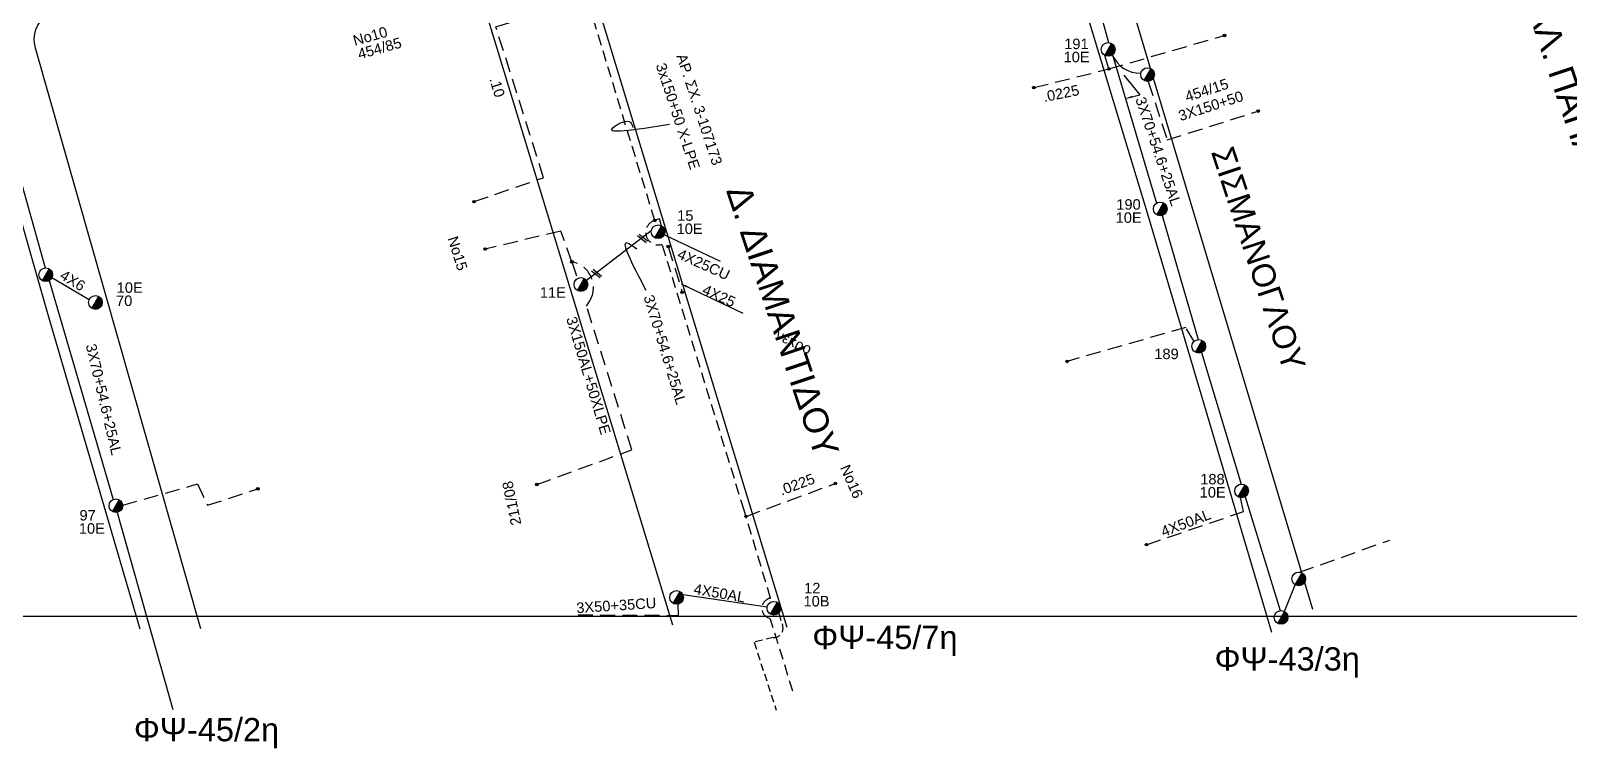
# Model space of a CAD drawing. Header units: millimetres. Extents: x 875 to 3140, y 727 to 1775.
# Drawn here: x 2271.1 to 2535.6, y 727.4 to 850.8 of the extents above; entities that cross this region are included whole.
import ezdxf
from ezdxf.enums import TextEntityAlignment as Align

# ---------------------------------------------------------------- set-up
doc = ezdxf.new("R2010")
doc.units = ezdxf.units.MM
doc.linetypes.add('DASHED', pattern=[19.05, 12.7, -6.35])
for name, color, linetype in [('Άγνωστα', 7, 'Continuous'), ('Γέφυρες Εναερίου Δικτύου', 7, 'Continuous'), ('Γυμνά εναέρια ΧΤ (3Φ)   3x50+35CU', 7, 'Continuous'), ('Γυμνά εναέρια ΧΤ (3Φ)   4x50AL', 7, 'Continuous'), ('Επιγραφές - Σχήματα', 7, 'Continuous'), ('Καλώδια ΧΤ    3Χ150+50 X-LPE', 7, 'DASHED'), ('Καλώδια ΧΤ   3x150+50AL XLPE', 7, 'DASHED'), ('Καλώδια ΧΤ   3x150AL+50XLPE', 7, 'DASHED'), ('Καλώδια ΧΤ   4x25CU', 7, 'DASHED'), ('Μηχανική τομή', 7, 'Continuous'), ('Στύλος ΦΜ', 7, 'Continuous'), ('Στύλος ΦΜ @ 1', 7, 'Continuous'), ('Συνδέσεις', 7, 'Continuous'), ('Συνεστραμμένα ΧΤ   3x70+54.6+25AL', 7, 'SYN_LINE'), ('Υπόβαθρο ΔΕΗ', 7, 'Continuous'), ('Υπόγεια Καλώδια Δικτύου ΧΤ   .10', 7, 'DASHED'), ('Υπόγεια καλώδια Παροχών ΧΤ   .0225', 7, 'DASHED'), ('Υπόγεια καλώδια Παροχών ΧΤ   4x6', 7, 'DASHED')]:
    doc.layers.add(name, color=color, linetype=linetype)
doc.styles.add('ar', font='arial.ttf')
doc.styles.add('arial', font='arial.ttf')
doc.styles.get("Standard").update_dxf_attribs({"font": 'arial.ttf'})
doc.linetypes.add('SYN_LINE', pattern='A,0.5,-0.0001,["/\\/\\/\\/",Standard,S=0.1,R=0,X=0,Y=-0.05],-0.25', length=0.7501)
doc.dimstyles.new('ISO-25', dxfattribs={"dimtxt": 2.5, "dimasz": 2.5, "dimexe": 1.25, "dimexo": 0.625, "dimtad": 1, "dimtxsty": 'Standard', "dimcen": 2.5, "dimadec": 0, "dimazin": 0, "dimtfac": 1, "dimtmove": 0, "dimatfit": 3, "dimfxl": 1, "dimarcsym": 0})

# ---------------------------------------------------------------- blocks, each defined once
blk = doc.blocks.new('ΥΠΑΡΧΩΝ ΤΣΙΜΕΝΤΕΝΙΟΣ ΣΤΥΛΟΣ')
at = {"layer": 'Στύλος ΦΜ'}
blk.add_hatch(color=256, dxfattribs=at).paths.add_polyline_path([(-1.29, -2.28, 0.574793), (2.62, 0, 0.268822), (1.3, 2.27)])
blk.add_line((-1.29, -2.28), (1.3, 2.27), dxfattribs=at)
blk.add_circle((0, 0), 2.62, dxfattribs=at)
at = {"layer": 'Στύλος ΦΜ', "flags": 4}
for tag, p in [('ΑΡΙΘΜΟΣ', (-4.68, 8.05)), ('ΤΥΠΟΣ', (-4.91, 3.03))]:
    blk.add_attdef(tag, p, '', height=4, dxfattribs=at)
blk = doc.blocks.new('_ΣΥΝΔΕΣΗ')
at = {"layer": 'Συνδέσεις', "linetype": 'SYN_LINE', "ltscale": 40}
blk.add_hatch(color=256, dxfattribs=at).paths.add_polyline_path([(0.5, -0.01, 1), (-0.5, -0.01, 1)])
at = {"layer": 'Συνδέσεις'}
blk.add_circle((0, -0.01), 0.5, dxfattribs=at)
blk = doc.blocks.new('ΜΗΧΑΝΙΚΗ ΤΟΜΗ')
at = {"layer": 'Μηχανική τομή', "ltscale": 40}
for p, q in [((-1.89, 0.78), (1.89, 0.78)), ((1.89, 0), (-1.89, 0))]:
    blk.add_line(p, q, dxfattribs=at)

msp = doc.modelspace()

# ---------------------------------------------------------------- linework, layer by layer
at = {"layer": 'Γέφυρες Εναερίου Δικτύου', "color": 27, "linetype": 'DASHED', "ltscale": 0.2}
for points in [[(2456.44, 844.25), (2476.35, 850.02)], [(2471.11, 797.41), (2469.68, 799.79), (2449.27, 793.98)], [(2489.24, 757.73), (2504.78, 763.24)]]:
    msp.add_lwpolyline(points, dxfattribs=at)
at = {"layer": 'Γέφυρες Εναερίου Δικτύου', "color": 2, "linetype": 'DASHED', "ltscale": 0.2}
msp.add_lwpolyline([(2364.16, 811.09), (2362.27, 816.36), (2349.25, 813.29)], dxfattribs=at)
at = {"layer": 'Γέφυρες Εναερίου Δικτύου', "color": 5, "linetype": 'DASHED', "ltscale": 0.2}
msp.add_lwpolyline([(2286.96, 769.22), (2299.79, 772.89), (2301.52, 769.23), (2310.19, 772.07)], dxfattribs=at)
at = {"layer": 'Γυμνά εναέρια ΧΤ (3Φ)   3x50+35CU', "color": 2, "linetype": 'DASHED', "ltscale": 0.2}
msp.add_lwpolyline([(2365.23, 750.39), (2382.46, 750.29), (2382.43, 752.24)], dxfattribs=at)
at = {"layer": 'Γυμνά εναέρια ΧΤ (3Φ)   4x50AL', "color": 27, "linetype": 'DASHED', "ltscale": 0.2}
msp.add_lwpolyline([(2462.94, 762.45), (2479.62, 768.17), (2479.07, 770.54)], dxfattribs=at)
at = {"layer": 'Γυμνά εναέρια ΧΤ (3Φ)   4x50AL', "color": 2, "ltscale": 20}
msp.add_lwpolyline([(2397.73, 751.72), (2383.26, 753.81)], dxfattribs=at)
at = {"layer": 'Επιγραφές - Σχήματα'}
msp.add_lwpolyline([(2909.53, 1755.34), (2909.49, 750.1), (911.34, 750.1), (911.34, 1763.72)], dxfattribs=at)
at = {"layer": 'Επιγραφές - Σχήματα', "color": 2, "ltscale": 20}
msp.add_lwpolyline([(2379.57, 817.29), (2379.24, 818.46), (2378.41, 818.23)], dxfattribs=at)
at = {"layer": 'Επιγραφές - Σχήματα', "color": 0, "ltscale": 0.2}
msp.add_spline([(2380.95, 834.73), (2371.53, 834.42), (2374.21, 835.09), (2374.66, 834.19)], degree=3, dxfattribs=at)
at = {"layer": 'Επιγραφές - Σχήματα', "color": 0, "ltscale": 20}
msp.add_spline([(2376.94, 806.17), (2373.96, 814.26), (2375.3, 813.3)], degree=3, dxfattribs=at)
at = {"layer": 'Καλώδια ΧΤ    3Χ150+50 X-LPE', "color": 27, "linetype": 'DASHED', "ltscale": 0.2}
msp.add_lwpolyline([(2463.24, 842.12), (2466.48, 832.05), (2482.14, 837.02)], dxfattribs=at)
at = {"layer": 'Καλώδια ΧΤ   3x150+50AL XLPE', "color": 2, "ltscale": 0.15}
msp.add_lwpolyline([(2402.16, 737.24), (2398.24, 749.76, -0.834525), (2398.32, 753.25), (2393.77, 768.36), (2379.68, 814.09, -1.012289), (2378.41, 818.22), (2367.85, 852.8), (2363.68, 853.46), (2363.17, 855.34)], format="xyb", dxfattribs=at)
at = {"layer": 'Καλώδια ΧΤ   3x150+50AL XLPE', "color": 2, "ltscale": 0.1}
msp.add_lwpolyline([(2399.71, 750.65), (2400.39, 748.54, -0.517692), (2398.76, 746.5), (2395.48, 745.67), (2399.28, 734.02)], format="xyb", dxfattribs=at)
at = {"layer": 'Καλώδια ΧΤ   3x150AL+50XLPE', "color": 2, "ltscale": 0.2}
msp.add_lwpolyline([(2358.14, 772.81), (2374.46, 778.76), (2366.68, 803.45), (2367.24, 804.4, 0.523159), (2364.16, 811.09), (2365.1, 808.2)], format="xyb", dxfattribs=at)
at = {"layer": 'Καλώδια ΧΤ   4x25CU', "color": 2, "linetype": 'SYN_LINE', "ltscale": 15}
msp.add_line((2378.98, 816.27), (2389.67, 811.23), dxfattribs=at)
at = {"layer": 'Καλώδια ΧΤ   4x25CU', "color": 0, "linetype": 'DASHED', "ltscale": 0.2}
msp.add_lwpolyline([(2380.73, 813.71), (2383.06, 806.06)], dxfattribs=at)
at = {"layer": 'Συνεστραμμένα ΧΤ   3x70+54.6+25AL', "color": 27, "ltscale": 20}
for points in [[(2449.98, 872.26), (2456.41, 848.79)], [(2457.09, 846.71), (2464.63, 821.17)], [(2465.61, 819.06), (2471.82, 797.73)], [(2472.41, 795.48), (2479.2, 772.87)], [(2479.89, 770.69), (2485.92, 751.11)], [(2486.65, 750.96), (2488.51, 755.54)]]:
    msp.add_lwpolyline(points, dxfattribs=at)
at = {"layer": 'Συνεστραμμένα ΧΤ   3x70+54.6+25AL', "color": 5, "ltscale": 20}
for points in [[(2266.78, 834.42), (2273.62, 810.05)], [(2274.31, 807.86), (2285.32, 770.25)], [(2286.02, 768.01), (2295.59, 734.09)]]:
    msp.add_lwpolyline(points, dxfattribs=at)
at = {"layer": 'Συνεστραμμένα ΧΤ   3x70+54.6+25AL', "color": 2, "ltscale": 15}
msp.add_lwpolyline([(2377.81, 816.4), (2366.66, 807.88)], dxfattribs=at)
at = {"layer": 'Συνεστραμμένα ΧΤ   3x70+54.6+25AL', "color": 27, "ltscale": 8}
msp.add_arc((2461.75, 848.57), 5.02, 201.733, 272.5354, dxfattribs=at)
at = {"layer": 'Υπόβαθρο ΔΕΗ'}
msp.add_lwpolyline([(2491.54, 751.29), (2462.51, 847.99), (2444.37, 908.83), (2517.4, 933.26), (2530.53, 894.18), (2547.67, 842.49), (2577.94, 747.94)], dxfattribs=at)
for points in [[(2401.14, 748.24), (2368.06, 857.13), (2362.65, 874.88, -0.354248), (2365.09, 883.33), (2436.21, 906.47), (2447.51, 870.74), (2463.21, 818.97), (2484.41, 747.42)], [(2300.37, 748.01), (2271.95, 847.85, -0.341137), (2274.08, 853.55), (2338.78, 875.28, -0.514892), (2344.18, 871.2), (2381.48, 748.65)], [(2207.88, 748.2), (2185.96, 823.13), (2255.02, 847.45, -0.429575), (2261.74, 845.03), (2274.06, 802.06), (2289.88, 748.01)]]:
    msp.add_lwpolyline(points, format="xyb", dxfattribs=at)
at = {"layer": 'Υπόγεια Καλώδια Δικτύου ΧΤ   .10', "color": 151, "ltscale": 0.2}
msp.add_lwpolyline([(2347.34, 821.44), (2359.3, 825.56), (2351.08, 851.5), (2366.73, 856.46)], dxfattribs=at)
at = {"layer": 'Υπόγεια καλώδια Παροχών ΧΤ   .0225', "color": 27, "ltscale": 0.2}
msp.add_lwpolyline([(2443.54, 841.04), (2456.44, 844.25), (2455.76, 846.59)], dxfattribs=at)
at = {"layer": 'Υπόγεια καλώδια Παροχών ΧΤ   .0225', "color": 2, "ltscale": 0.2}
msp.add_lwpolyline([(2394.09, 767.32), (2394.09, 767.32), (2409.44, 772.97)], dxfattribs=at)
at = {"layer": 'Υπόγεια καλώδια Παροχών ΧΤ   4x6', "color": 5, "linetype": 'Continuous', "ltscale": 20}
msp.add_lwpolyline([(2274.79, 808.38), (2281.19, 804.6)], dxfattribs=at)

# ---------------------------------------------------------------- block references
at = {"layer": 'Μηχανική τομή', "xscale": 0.4999999999995999, "yscale": 0.4999999999995999, "zscale": 0.4999999999995999, "rotation": 141.466677074183}
for p in [(2376.44, 815.27), (2368.53, 809.22)]:
    msp.add_blockref('ΜΗΧΑΝΙΚΗ ΤΟΜΗ', p, dxfattribs=at)
at = {"layer": 'Στύλος ΦΜ @ 1', "ltscale": 40}
ref = msp.add_blockref('ΥΠΑΡΧΩΝ ΤΣΙΜΕΝΤΕΝΙΟΣ ΣΤΥΛΟΣ', (2456.34, 847.62), dxfattribs=dict(at, xscale=0.4499999999998181, yscale=0.4499999999998181, zscale=0.4499999999998181))
ref.add_attrib('ΤΥΠΟΣ', '10E', (2448.68, 845.41), dxfattribs={"layer": 'Στύλος ΦΜ', "height": 1.8, "flags": 4})
ref.add_attrib('ΑΡΙΘΜΟΣ', '191', (2448.79, 847.67), dxfattribs={"layer": 'Στύλος ΦΜ', "height": 1.8, "flags": 4})
at = {"layer": 'Στύλος ΦΜ @ 1', "ltscale": 40, "xscale": 0.4499999999998181, "yscale": 0.4499999999998181, "zscale": 0.4499999999998181}
for p in [(2463.12, 843.29), (2273.72, 808.88), (2489.09, 756.57), (2382.16, 753.39), (2486.06, 749.94)]:
    msp.add_blockref('ΥΠΑΡΧΩΝ ΤΣΙΜΕΝΤΕΝΙΟΣ ΣΤΥΛΟΣ', p, dxfattribs=at)
at = {"layer": 'Στύλος ΦΜ @ 1', "ltscale": 40}
ref = msp.add_blockref('ΥΠΑΡΧΩΝ ΤΣΙΜΕΝΤΕΝΙΟΣ ΣΤΥΛΟΣ', (2378.98, 816.27), dxfattribs=dict(at, xscale=0.4499999999998181, yscale=0.4499999999998181, zscale=0.4499999999998181))
ref.add_attrib('ΤΥΠΟΣ', '10E', (2382.16, 815.88), dxfattribs={"layer": 'Στύλος ΦΜ', "height": 1.8, "flags": 4})
ref.add_attrib('ΑΡΙΘΜΟΣ', '15', (2382.26, 818.15), dxfattribs={"layer": 'Στύλος ΦΜ', "height": 1.8, "flags": 4})
ref = msp.add_blockref('ΥΠΑΡΧΩΝ ΤΣΙΜΕΝΤΕΝΙΟΣ ΣΤΥΛΟΣ', (2465.29, 820.19), dxfattribs=dict(at, xscale=0.4499999999998181, yscale=0.4499999999998181, zscale=0.4499999999998181))
ref.add_attrib('ΤΥΠΟΣ', '10E', (2457.63, 817.8), dxfattribs={"layer": 'Στύλος ΦΜ', "height": 1.8, "flags": 4})
ref.add_attrib('ΑΡΙΘΜΟΣ', '190', (2457.74, 820.06), dxfattribs={"layer": 'Στύλος ΦΜ', "height": 1.8, "flags": 4})
ref = msp.add_blockref('ΥΠΑΡΧΩΝ ΤΣΙΜΕΝΤΕΝΙΟΣ ΣΤΥΛΟΣ', (2282.25, 804.1), dxfattribs=dict(at, xscale=0.4499999999998181, yscale=0.4499999999998181, zscale=0.4499999999998181))
ref.add_attrib('ΤΥΠΟΣ', '70', (2285.81, 803.5), dxfattribs={"layer": 'Στύλος ΦΜ', "height": 1.8, "flags": 4})
ref.add_attrib('ΑΡΙΘΜΟΣ', '10E', (2285.92, 805.76), dxfattribs={"layer": 'Στύλος ΦΜ', "height": 1.8, "flags": 4})
ref = msp.add_blockref('ΥΠΑΡΧΩΝ ΤΣΙΜΕΝΤΕΝΙΟΣ ΣΤΥΛΟΣ', (2365.71, 807.19), dxfattribs=dict(at, xscale=0.4499999999998181, yscale=0.4499999999998181, zscale=0.4499999999998181))
ref.add_attrib('ΤΥΠΟΣ', '11E', (2358.65, 804.92), dxfattribs={"layer": 'Στύλος ΦΜ', "height": 1.8, "flags": 4})
ref = msp.add_blockref('ΥΠΑΡΧΩΝ ΤΣΙΜΕΝΤΕΝΙΟΣ ΣΤΥΛΟΣ', (2471.92, 796.56), dxfattribs=dict(at, xscale=0.4499999999998181, yscale=0.4499999999998181, zscale=0.4499999999998181))
ref.add_attrib('ΤΥΠΟΣ', '189', (2464.27, 794.36), dxfattribs={"layer": 'Στύλος ΦΜ', "height": 1.8, "flags": 4})
ref = msp.add_blockref('ΥΠΑΡΧΩΝ ΤΣΙΜΕΝΤΕΝΙΟΣ ΣΤΥΛΟΣ', (2479.28, 771.7), dxfattribs=dict(at, xscale=0.4499999999998181, yscale=0.4499999999998181, zscale=0.4499999999998181))
ref.add_attrib('ΤΥΠΟΣ', '10E', (2472.07, 770.56), dxfattribs={"layer": 'Στύλος ΦΜ', "height": 1.8, "flags": 4})
ref.add_attrib('ΑΡΙΘΜΟΣ', '188', (2472.17, 772.82), dxfattribs={"layer": 'Στύλος ΦΜ', "height": 1.8, "flags": 4})
ref = msp.add_blockref('ΥΠΑΡΧΩΝ ΤΣΙΜΕΝΤΕΝΙΟΣ ΣΤΥΛΟΣ', (2285.78, 769.16), dxfattribs=dict(at, xscale=0.4499999999998181, yscale=0.4499999999998181, zscale=0.4499999999998181))
ref.add_attrib('ΤΥΠΟΣ', '10E', (2279.41, 764.34), dxfattribs={"layer": 'Στύλος ΦΜ', "height": 1.8, "flags": 4})
ref.add_attrib('ΑΡΙΘΜΟΣ', '97', (2279.52, 766.61), dxfattribs={"layer": 'Στύλος ΦΜ', "height": 1.8, "flags": 4})
ref = msp.add_blockref('ΥΠΑΡΧΩΝ ΤΣΙΜΕΝΤΕΝΙΟΣ ΣΤΥΛΟΣ', (2398.89, 751.52), dxfattribs=dict(at, xscale=0.4499999999998181, yscale=0.4499999999998181, zscale=0.4499999999998181))
ref.add_attrib('ΤΥΠΟΣ', '10B', (2403.97, 751.83), dxfattribs={"layer": 'Στύλος ΦΜ', "height": 1.8, "flags": 4})
ref.add_attrib('ΑΡΙΘΜΟΣ', '12', (2404.08, 754.09), dxfattribs={"layer": 'Στύλος ΦΜ', "height": 1.8, "flags": 4})
at = {"layer": 'Συνδέσεις', "xscale": 0.4500000000000455, "yscale": 0.4500000000000455, "zscale": 0.4500000000000455}
for p in [(2476.35, 850.02), (2456.44, 844.26), (2443.54, 841.05), (2482.14, 837.02), (2347.34, 821.44), (2378.41, 818.22), (2349.25, 813.3), (2380.73, 813.72), (2364.17, 811.09), (2383.12, 805.85), (2449.28, 793.98), (2310.19, 772.07), (2358.14, 772.82), (2409.44, 772.97), (2394.09, 767.32), (2462.94, 762.46)]:
    msp.add_blockref('_ΣΥΝΔΕΣΗ', p, dxfattribs=at)

# ---------------------------------------------------------------- texts
at = {"layer": 'Άγνωστα', "color": 7}
note = msp.add_mtext_dynamic_manual_height_columns('νεκρο\\P', width=1.8, gutter_width=12.5, heights=[0.0453, 0], dxfattribs=dict(at, insert=(2386.85, 805.64), char_height=1.8, attachment_point=1, rotation=334.7193))
for column, words in zip(note.columns.linked_columns, ['\\P']):
    column.text = words
at = {"layer": 'Γυμνά εναέρια ΧΤ (3Φ)   3x50+35CU', "ltscale": 20}
msp.add_text('3X50+35CU', height=1.8, rotation=3.6546, dxfattribs=at).set_placement((2371.79, 752.02), align=Align.MIDDLE)
at = {"layer": 'Γυμνά εναέρια ΧΤ (3Φ)   4x50AL', "ltscale": 20}
for rotation, p in [(20.8087, (2469.69, 766.2)), (350.3483, (2389.55, 754.13))]:
    msp.add_text('4X50AL', height=1.8, rotation=rotation, dxfattribs=at).set_placement(p, align=Align.MIDDLE)
at = {"layer": 'Επιγραφές - Σχήματα', "ltscale": 20}
for s, p in [('ΑΡ. ΣΧ. 3-107173', (2386.08, 837.29)), ('3x150+50 X-LPE', (2382.39, 836.12))]:
    msp.add_text(s, height=1.8, rotation=288.2101, dxfattribs=at).set_placement(p, align=Align.MIDDLE)
at = {"layer": 'Επιγραφές - Σχήματα', "color": 7, "ltscale": 40, "char_height": 4, "attachment_point": 1, "rotation": 288.4491, "style": 'arial'}
for s, insert in [('{\\H1.0833x;\\C256;ΑΛ. ΠΑΠΑΝΑΣΤΑΣΙΟΥ}', (2532.4, 856.05)), ('{\\H1.0833x;\\C256;Δ. ΔIAMANTIΔOY}', (2394.74, 824.74))]:
    msp.add_mtext(s, dxfattribs=dict(at, insert=insert))
at = {"layer": 'Επιγραφές - Σχήματα', "ltscale": 20, "attachment_point": 1, "style": 'ar'}
for s, insert, char_height, width, rotation in [('Νο10', (2326.35, 849.95), 1.8, 7.4435, 15.8208), ('454/85', (2327.16, 847.63), 1.8, 7.4435, 15.8208), ('454/15', (2469.34, 840.29), 1.8, 7.4435, 18), ('3Χ150+50', (2468.22, 836.98), 1.8, 7.4435, 18), ('ΣΙΣΜΑΝΟΓΛΟΥ', (2477.78, 831.27), 4, 61.3171, 288.2757), ('Νο15', (2344.49, 815.68), 1.8, 7.4435, 287.2898), ('Νο16', (2411.87, 776.43), 1.8, 7.4435, 293.5485), ('211/08', (2353.72, 765.63), 1.8, 7.4435, 101.7824)]:
    msp.add_mtext(s, dxfattribs=dict(at, insert=insert, char_height=char_height, width=width, rotation=rotation))
at = {"layer": 'Επιγραφές - Σχήματα', "ltscale": 20, "char_height": 4, "attachment_point": 1, "style": 'ar'}
for s, insert, width in [('ΦΨ-45/7η', (2405.48, 748.51), 31.6248), ('ΦΨ-43/3η', (2474.63, 744.81), 19.3816), ('ΦΨ-45/2η', (2288.87, 732.65), 19.3816)]:
    msp.add_mtext(s, dxfattribs=dict(at, insert=insert, width=width))
at = {"layer": 'Καλώδια ΧΤ   3x150AL+50XLPE', "ltscale": 0.2}
msp.add_text('3X150AL+50XLPE', height=1.8, rotation=286.5901, dxfattribs=at).set_placement((2367.03, 791.53), align=Align.MIDDLE)
at = {"layer": 'Καλώδια ΧΤ   4x25CU', "color": 0, "ltscale": 0.2, "char_height": 1.8, "attachment_point": 1, "rotation": 335.8202, "style": 'ar'}
for s, width, insert in [('4X25CU', 6.6161, (2382.85, 813.42)), ('4X25', 20.3574, (2387.14, 807.28))]:
    msp.add_mtext_dynamic_manual_height_columns(s, width=width, gutter_width=9, heights=[0], dxfattribs=dict(at, insert=insert))
at = {"layer": 'Συνεστραμμένα ΧΤ   3x70+54.6+25AL', "ltscale": 20}
for rotation, p in [(288.5903, (2464.96, 830.09)), (286.8858, (2380.17, 795.98)), (283.2516, (2283.7, 787.43))]:
    msp.add_text('3X70+54.6+25AL', height=1.8, rotation=rotation, dxfattribs=at).set_placement(p, align=Align.MIDDLE)
at = {"layer": 'Υπόγεια Καλώδια Δικτύου ΧΤ   .10', "ltscale": 0.2}
msp.add_text('.10', height=1.8, rotation=287.1899, dxfattribs=at).set_placement((2351.32, 841.13), align=Align.MIDDLE)
at = {"layer": 'Υπόγεια καλώδια Παροχών ΧΤ   .0225', "ltscale": 0.2}
for rotation, p in [(11.5041, (2448.25, 840.06)), (20.4255, (2402.84, 772.82))]:
    msp.add_text('.0225', height=1.8, rotation=rotation, dxfattribs=at).set_placement(p, align=Align.MIDDLE)
at = {"layer": 'Υπόγεια καλώδια Παροχών ΧΤ   4x6', "ltscale": 0.2}
msp.add_text('4X6', height=1.8, rotation=328.6491, dxfattribs=at).set_placement((2278.36, 807.89), align=Align.MIDDLE)

# ---------------------------------------------------------------- leaders
at = {"layer": 'Επιγραφές - Σχήματα', "ltscale": 40}
for points in [[(2459.05, 843.2), (2461.76, 839.81)], [(2459.56, 839.26), (2461.76, 839.81)], [(2382.96, 807.29), (2393.54, 802.28)]]:
    msp.add_leader(points, dimstyle='ISO-25', override={"dimasz": 1, "dimtad": 0}, dxfattribs=at)

doc.saveas('drawing.dxf')
